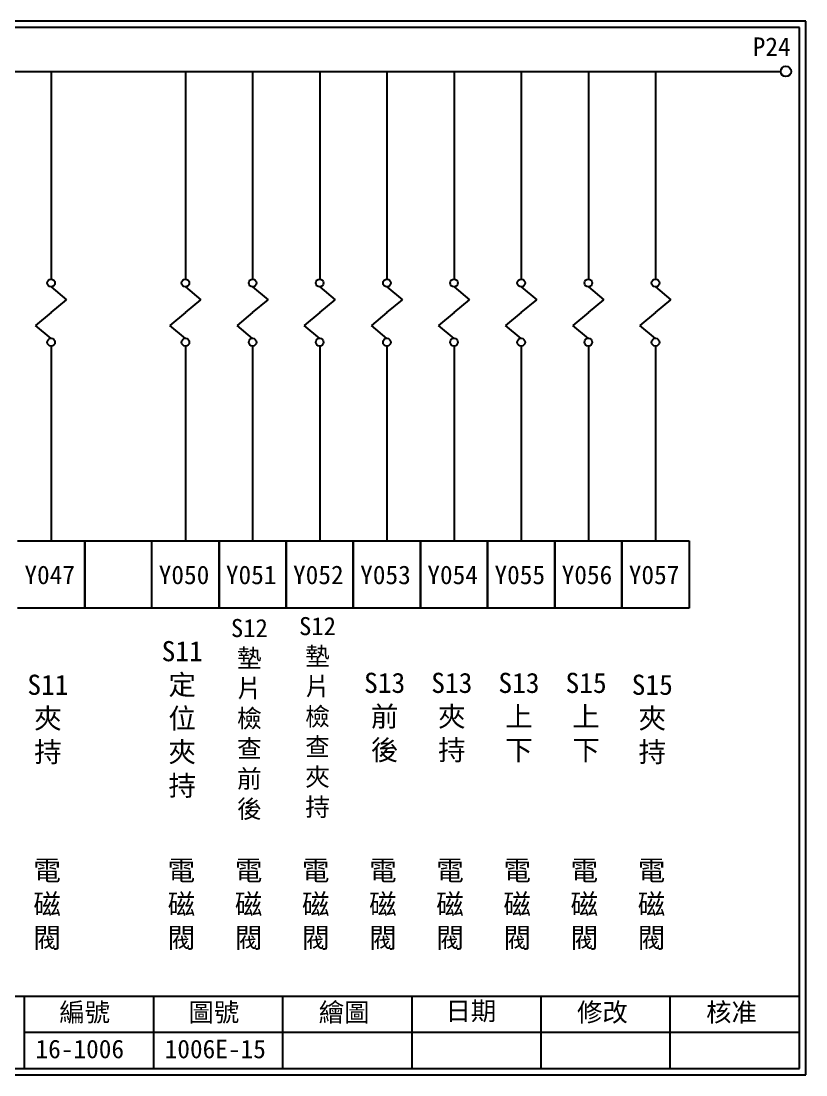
# Model space of a CAD drawing. Extents: x 889 to 1176, y 251 to 455.
# Drawn here: x 1024.1 to 1176.1, y 251.2 to 455.2 of the extents above; entities that cross this region are included whole.
import ezdxf

# ---------------------------------------------------------------- set-up
doc = ezdxf.new("R2010")
doc.units = 0
doc.layers.get('0').update_dxf_attribs({"linetype": 'CONTINUOUS'})
doc.layers.add('圖框層', color=7, linetype='CONTINUOUS')
doc.layers.add('標尺寸層', color=3, linetype='CONTINUOUS')
doc.styles.add('CNS', font='romanc.shx', dxfattribs={"bigfont": 'chineset.shx'})
doc.styles.add('STSL', font='kaiu.ttf')

msp = doc.modelspace()

# ---------------------------------------------------------------- linework, layer by layer
at = {"color": 7}
msp.add_circle((1172.21, 445.42), 1, dxfattribs=at)
at = {"layer": '圖框層', "color": 7}
for p, q in [((1176.07, 455.16), (889.07, 455.16)), ((1176.07, 251.2), (1176.07, 455.16)), ((1174.82, 453.91), (890.32, 453.91)), ((1174.82, 252.44), (1174.82, 453.91)), ((890.32, 266.44), (1174.82, 266.44)), ((1024.82, 252.44), (1024.82, 266.44)), ((1049.82, 252.44), (1049.82, 266.44)), ((1074.82, 252.44), (1074.82, 266.44)), ((1099.82, 252.44), (1099.82, 266.44)), ((1124.82, 252.44), (1124.82, 266.44)), ((1149.82, 252.44), (1149.82, 266.44)), ((1024.82, 259.44), (1174.82, 259.44)), ((889.07, 251.2), (1176.07, 251.2)), ((890.32, 252.44), (1174.82, 252.44))]:
    msp.add_line(p, q, dxfattribs=at)
at = {"layer": '標尺寸層', "color": 7}
for p, q in [((893.61, 445.42), (1171.21, 445.42)), ((1029.95, 445.42), (1029.95, 405.22)), ((1055.95, 445.42), (1055.95, 405.22)), ((1068.95, 445.42), (1068.95, 405.22)), ((1081.95, 445.42), (1081.95, 405.22)), ((1094.95, 445.42), (1094.95, 405.22)), ((1107.95, 445.42), (1107.95, 405.22)), ((1120.95, 445.42), (1120.95, 405.22)), ((1133.95, 445.42), (1133.95, 405.22)), ((1146.95, 445.42), (1146.95, 405.22)), ((1029.95, 403.72), (1032.95, 401.23)), ((1055.95, 403.72), (1058.95, 401.23)), ((1068.95, 403.72), (1071.95, 401.23)), ((1081.95, 403.72), (1084.95, 401.23)), ((1094.95, 403.72), (1097.95, 401.23)), ((1107.95, 403.72), (1110.95, 401.23)), ((1120.95, 403.72), (1123.95, 401.23)), ((1133.95, 403.72), (1136.95, 401.23)), ((1146.95, 403.72), (1149.95, 401.23)), ((1029.95, 398.74), (1032.95, 401.23)), ((1055.95, 398.74), (1058.95, 401.23)), ((1068.95, 398.74), (1071.95, 401.23)), ((1081.95, 398.74), (1084.95, 401.23)), ((1094.95, 398.74), (1097.95, 401.23)), ((1107.95, 398.74), (1110.95, 401.23)), ((1120.95, 398.74), (1123.95, 401.23)), ((1133.95, 398.74), (1136.95, 401.23)), ((1146.95, 398.74), (1149.95, 401.23)), ((1029.95, 398.74), (1026.94, 396.25)), ((1055.95, 398.74), (1052.94, 396.25)), ((1068.95, 398.74), (1065.94, 396.25)), ((1081.95, 398.74), (1078.94, 396.25)), ((1094.95, 398.74), (1091.94, 396.25)), ((1107.95, 398.74), (1104.94, 396.25)), ((1120.95, 398.74), (1117.94, 396.25)), ((1133.95, 398.74), (1130.94, 396.25)), ((1146.95, 398.74), (1143.94, 396.25)), ((1029.95, 393.76), (1026.94, 396.25)), ((1055.95, 393.76), (1052.94, 396.25)), ((1068.95, 393.76), (1065.94, 396.25)), ((1081.95, 393.76), (1078.94, 396.25)), ((1094.95, 393.76), (1091.94, 396.25)), ((1107.95, 393.76), (1104.94, 396.25)), ((1120.95, 393.76), (1117.94, 396.25)), ((1133.95, 393.76), (1130.94, 396.25)), ((1146.95, 393.76), (1143.94, 396.25)), ((1029.95, 392.26), (1029.95, 354.55)), ((1055.95, 392.26), (1055.95, 354.55)), ((1068.95, 392.26), (1068.95, 354.55)), ((1081.95, 392.26), (1081.95, 354.55)), ((1094.95, 392.26), (1094.95, 354.55)), ((1107.95, 392.26), (1107.95, 354.55)), ((1120.95, 392.26), (1120.95, 354.55)), ((1133.95, 392.26), (1133.95, 354.55)), ((1146.95, 392.26), (1146.95, 354.55)), ((1023.45, 354.55), (1036.45, 354.55)), ((1036.45, 354.55), (1036.45, 341.55)), ((1036.45, 341.55), (1036.45, 354.55)), ((1036.45, 354.55), (1036.45, 341.55)), ((1036.45, 354.55), (1049.45, 354.55)), ((1036.45, 341.55), (1036.45, 354.55)), ((1049.45, 354.55), (1062.45, 354.55)), ((1049.45, 341.55), (1049.45, 354.55)), ((1049.45, 341.55), (1049.45, 354.55)), ((1062.45, 354.55), (1062.45, 341.55)), ((1062.45, 354.55), (1075.45, 354.55)), ((1062.45, 341.55), (1062.45, 354.55)), ((1075.45, 354.55), (1075.45, 341.55)), ((1075.45, 354.55), (1075.45, 341.55)), ((1075.45, 354.55), (1088.45, 354.55)), ((1075.45, 341.55), (1075.45, 354.55)), ((1088.45, 354.55), (1088.45, 341.55)), ((1088.45, 354.55), (1088.45, 341.55)), ((1088.45, 354.55), (1101.45, 354.55)), ((1088.45, 341.55), (1088.45, 354.55)), ((1101.45, 354.55), (1101.45, 341.55)), ((1101.45, 354.55), (1101.45, 341.55)), ((1101.45, 354.55), (1114.45, 354.55)), ((1101.45, 341.55), (1101.45, 354.55)), ((1114.45, 354.55), (1114.45, 341.55)), ((1114.45, 354.55), (1114.45, 341.55)), ((1114.45, 354.55), (1127.45, 354.55)), ((1114.45, 341.55), (1114.45, 354.55)), ((1127.45, 354.55), (1127.45, 341.55)), ((1127.45, 354.55), (1127.45, 341.55)), ((1127.45, 354.55), (1140.45, 354.55)), ((1127.45, 341.55), (1127.45, 354.55)), ((1140.45, 354.55), (1140.45, 341.55)), ((1140.45, 354.55), (1140.45, 341.55)), ((1140.45, 354.55), (1153.45, 354.55)), ((1140.45, 341.55), (1140.45, 354.55)), ((1153.45, 354.55), (1153.45, 341.55)), ((1036.45, 341.55), (1023.45, 341.55)), ((1049.45, 341.55), (1036.45, 341.55)), ((1062.45, 341.55), (1049.45, 341.55)), ((1075.45, 341.55), (1062.45, 341.55)), ((1088.45, 341.55), (1075.45, 341.55)), ((1101.45, 341.55), (1088.45, 341.55)), ((1114.45, 341.55), (1101.45, 341.55)), ((1127.45, 341.55), (1114.45, 341.55)), ((1140.45, 341.55), (1127.45, 341.55)), ((1153.45, 341.55), (1140.45, 341.55))]:
    msp.add_line(p, q, dxfattribs=at)
for centre in [(1029.95, 404.47), (1055.95, 404.47), (1068.95, 404.47), (1081.95, 404.47), (1094.95, 404.47), (1107.95, 404.47), (1120.95, 404.47), (1133.95, 404.47), (1146.95, 404.47), (1029.95, 393.01), (1055.95, 393.01), (1068.95, 393.01), (1081.95, 393.01), (1094.95, 393.01), (1107.95, 393.01), (1120.95, 393.01), (1133.95, 393.01), (1146.95, 393.01)]:
    msp.add_circle(centre, 0.751, dxfattribs=at)

# ---------------------------------------------------------------- texts
at = {"layer": '圖框層', "color": 7, "style": 'STSL'}
for s, p in [('P24', (1165.77, 448.41)), ('Y047', (1024.78, 346.18)), ('Y050', (1050.78, 346.18)), ('Y051', (1063.78, 346.18)), ('Y052', (1076.78, 346.18)), ('Y053', (1089.78, 346.18)), ('Y054', (1102.78, 346.18)), ('Y055', (1115.78, 346.18)), ('Y056', (1128.78, 346.18)), ('Y057', (1141.78, 346.18)), ('編號', (1031.54, 261.53)), ('圖號', (1056.54, 261.53)), ('繪圖', (1081.76, 261.53)), ('日期', (1106.29, 261.78)), ('修改', (1131.76, 261.53)), ('核准', (1156.76, 261.53)), ('16-1006', (1026.93, 254.42)), ('1006E-15', (1051.93, 254.42))]:
    msp.add_text(s, height=3.6, dxfattribs=at).set_placement(p)
at = {"layer": '標尺寸層', "color": 7, "attachment_point": 5, "style": 'CNS'}
for s, insert, char_height, width in [('{\\fDFKai-SB|b0|i0|c136|p65;S12墊片檢查前後}', (1068.33, 319.99), 3.5, 2.8481), ('{\\fDFKai-SB|b0|i0|c136|p65;S12墊片檢查夾持}', (1081.52, 320.36), 3.5, 2.8481), ('{\\fDFKai-SB|b0|i0|c136|p65;S11定位夾持}', (1055.33, 319.99), 3.9, 2.8481), ('{\\fDFKai-SB|b0|i0|c136|p65;S11\\P夾持}', (1029.33, 319.99), 3.9, 2.8481), ('{\\fDFKai-SB|b0|i0|c136|p65;S13前後}', (1094.52, 320.36), 3.9, 2.8481), ('{\\fDFKai-SB|b0|i0|c136|p65;S13夾持}', (1107.52, 320.36), 3.9, 2.8481), ('{\\fDFKai-SB|b0|i0|c136|p65;S13上下}', (1120.52, 320.36), 3.9, 2.8481), ('{\\fDFKai-SB|b0|i0|c136|p65;S15上下}', (1133.52, 320.36), 3.9, 2.8481), ('{\\fDFKai-SB|b0|i0|c136|p65;S15\\P夾持}', (1146.33, 319.99), 3.9, 2.8481), ('{\\fDFKai-SB|b0|i0|c136|p65;電磁閥}', (1029.18, 284.04), 3.9, 8.6627), ('{\\fDFKai-SB|b0|i0|c136|p65;電磁閥}', (1055.18, 284.04), 3.9, 8.6627), ('{\\fDFKai-SB|b0|i0|c136|p65;電磁閥}', (1068.18, 284.04), 3.9, 8.6627), ('{\\fDFKai-SB|b0|i0|c136|p65;電磁閥}', (1081.18, 284.04), 3.9, 8.6627), ('{\\fDFKai-SB|b0|i0|c136|p65;電磁閥}', (1094.18, 284.04), 3.9, 8.6627), ('{\\fDFKai-SB|b0|i0|c136|p65;電磁閥}', (1107.18, 284.04), 3.9, 8.6627), ('{\\fDFKai-SB|b0|i0|c136|p65;電磁閥}', (1120.18, 284.04), 3.9, 8.6627), ('{\\fDFKai-SB|b0|i0|c136|p65;電磁閥}', (1133.18, 284.04), 3.9, 8.6627), ('{\\fDFKai-SB|b0|i0|c136|p65;電磁閥}', (1146.18, 284.04), 3.9, 8.6627)]:
    msp.add_mtext(s, dxfattribs=dict(at, insert=insert, char_height=char_height, width=width))

doc.saveas('drawing.dxf')
